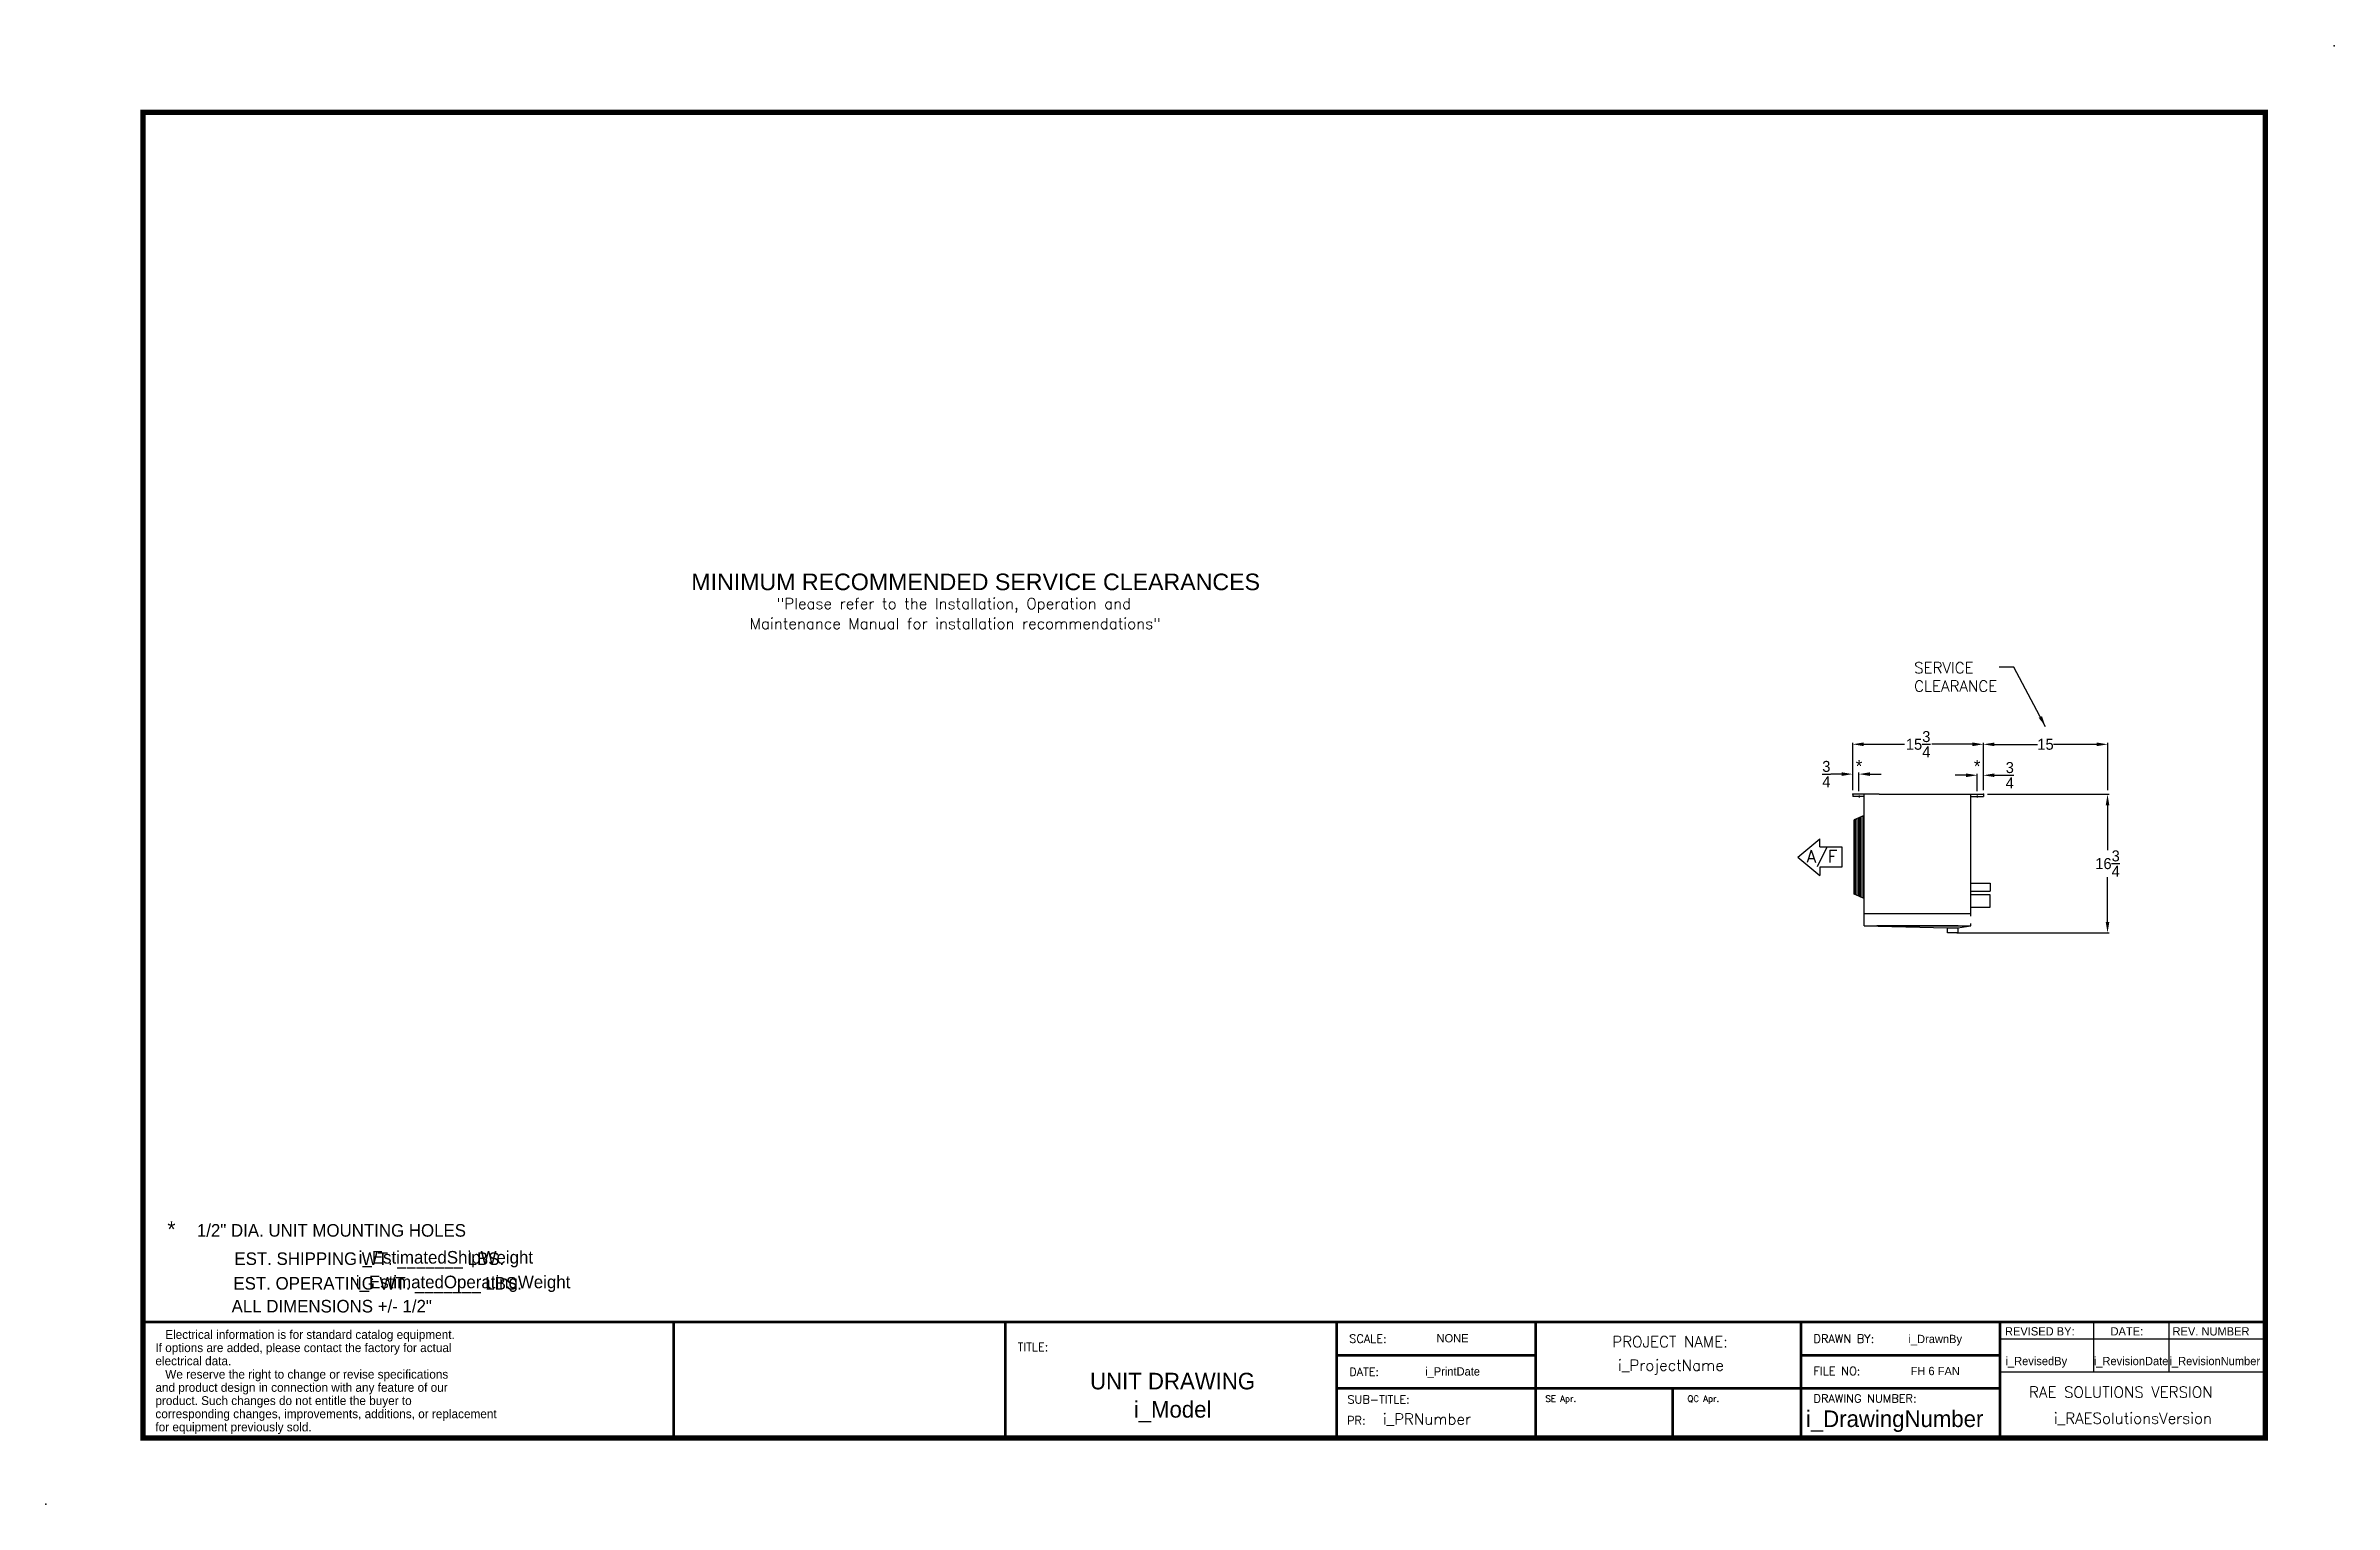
# Model space of a CAD drawing. Extents: x -12 to 264, y -8 to 168.
import ezdxf
from ezdxf.enums import TextEntityAlignment as Align

# ---------------------------------------------------------------- set-up
doc = ezdxf.new("R2010")
doc.units = 0
doc.header["$MEASUREMENT"] = 0
doc.layers.get('0').update_dxf_attribs({"linetype": 'CONTINUOUS'})
doc.layers.get('Defpoints').update_dxf_attribs({"linetype": 'CONTINUOUS'})
doc.styles.add('dimentions', font='arial.ttf')
doc.styles.add('SIMPLEX', font='SIMPLEX')
doc.dimstyles.get("Standard").update_dxf_attribs({"dimtxt": 1.328, "dimasz": 1.328, "dimexe": 0.18, "dimexo": 0.5, "dimgap": 0.09, "dimtad": 0, "dimtih": 1, "dimtoh": 1, "dimdec": 3, "dimzin": 0, "dimdsep": 46, "dimlunit": 5, "dimtxsty": 'STANDARD', "dimcen": 0.09, "dimadec": 0, "dimazin": 0, "dimtfac": 1, "dimtdec": 3, "dimtofl": 0, "dimtmove": 0, "dimatfit": 3, "dimfxl": 1, "dimtolj": 1, "dimtzin": 0, "dimarcsym": 0})

# ---------------------------------------------------------------- blocks, each defined once
blk = doc.blocks.new('*D21')
at = {"color": 0, "lineweight": -2}
for p, q in [((206.24, 78.19), (206.24, 83.91)), ((207.57, 83.73), (212.48, 83.73)), ((220.66, 83.73), (215.76, 83.73)), ((221.99, 78.19), (221.99, 83.91))]:
    blk.add_line(p, q, dxfattribs=at)
at = {"color": 0}
for points in [[(207.57, 83.95), (207.57, 83.5), (206.24, 83.73)], [(220.66, 83.95), (220.66, 83.5), (221.99, 83.73)]]:
    blk.add_solid(points, dxfattribs=at)
at = {"layer": 'Defpoints', "color": 0}
for p in [(221.99, 83.73), (206.24, 77.69), (221.99, 77.69)]:
    blk.add_point(p, dxfattribs=at)
at = {"color": 0, "insert": (214.12, 83.73), "char_height": 1.328, "attachment_point": 5}
blk.add_mtext('\\A1;15{\\H1x;\\S3/4;}', dxfattribs=at)
blk = doc.blocks.new('*D19')
at = {"color": 0, "lineweight": -2}
for p, q in [((221.99, 78.19), (221.99, 83.9)), ((223.32, 83.72), (228.52, 83.72)), ((235.66, 83.72), (230.47, 83.72)), ((236.99, 78.19), (236.99, 83.9))]:
    blk.add_line(p, q, dxfattribs=at)
at = {"color": 0}
for points in [[(223.32, 83.94), (223.32, 83.5), (221.99, 83.72)], [(235.66, 83.94), (235.66, 83.5), (236.99, 83.72)]]:
    blk.add_solid(points, dxfattribs=at)
at = {"layer": 'Defpoints', "color": 0}
for p in [(236.99, 83.72), (221.99, 77.69), (236.99, 77.69)]:
    blk.add_point(p, dxfattribs=at)
at = {"color": 0, "insert": (229.49, 83.72), "char_height": 1.328, "attachment_point": 5}
blk.add_mtext('\\A1;15', dxfattribs=at)
blk = doc.blocks.new('*D23')
at = {"color": 0, "lineweight": -2}
for p, q in [((222.49, 77.69), (237.15, 77.69)), ((236.97, 76.36), (236.97, 70.97)), ((236.97, 62.3), (236.97, 67.69)), ((218.79, 60.97), (237.15, 60.97))]:
    blk.add_line(p, q, dxfattribs=at)
at = {"color": 0}
for points in [[(236.75, 76.36), (237.19, 76.36), (236.97, 77.69)], [(236.75, 62.3), (237.19, 62.3), (236.97, 60.97)]]:
    blk.add_solid(points, dxfattribs=at)
at = {"layer": 'Defpoints', "color": 0}
for p in [(221.99, 77.69), (236.97, 77.69), (218.29, 60.97)]:
    blk.add_point(p, dxfattribs=at)
at = {"color": 0, "insert": (236.97, 69.33), "char_height": 1.328, "attachment_point": 5}
blk.add_mtext('\\A1;16{\\H1x;\\S3/4;}', dxfattribs=at)
blk = doc.blocks.new('*D24')
at = {"color": 0, "lineweight": -2}
for p, q in [((204.91, 80.13), (203.59, 80.13)), ((206.24, 78.19), (206.24, 80.31)), ((206.99, 78.06), (206.99, 80.31)), ((208.32, 80.13), (209.65, 80.13))]:
    blk.add_line(p, q, dxfattribs=at)
at = {"color": 0}
for points in [[(204.91, 80.35), (204.91, 79.91), (206.24, 80.13)], [(208.32, 80.35), (208.32, 79.91), (206.99, 80.13)]]:
    blk.add_solid(points, dxfattribs=at)
at = {"layer": 'Defpoints', "color": 0}
for p in [(206.24, 80.13), (206.24, 77.69), (206.99, 77.56)]:
    blk.add_point(p, dxfattribs=at)
at = {"color": 0, "insert": (203.05, 80.13), "char_height": 1.328, "attachment_point": 5}
blk.add_mtext('\\A1;{\\H1x;\\S3/4;}', dxfattribs=at)
blk = doc.blocks.new('*D25')
at = {"color": 0, "lineweight": -2}
for p, q in [((221.24, 78.06), (221.24, 80.17)), ((221.99, 78.19), (221.99, 80.17)), ((219.91, 79.99), (218.58, 79.99)), ((223.32, 79.99), (224.65, 79.99))]:
    blk.add_line(p, q, dxfattribs=at)
at = {"color": 0}
for points in [[(219.91, 80.21), (219.91, 79.77), (221.24, 79.99)], [(223.32, 80.21), (223.32, 79.77), (221.99, 79.99)]]:
    blk.add_solid(points, dxfattribs=at)
at = {"layer": 'Defpoints', "color": 0}
for p in [(221.24, 77.56), (221.99, 79.99), (221.99, 77.69)]:
    blk.add_point(p, dxfattribs=at)
at = {"color": 0, "insert": (225.18, 79.99), "char_height": 1.328, "attachment_point": 5}
blk.add_mtext('\\A1;{\\H1x;\\S3/4;}', dxfattribs=at)

msp = doc.modelspace()

# ---------------------------------------------------------------- linework, layer by layer
at = {"color": 0}
for p, q in [((206.2423, 77.6889), (206.2423, 77.423)), ((209.4326, 77.6889), (206.2423, 77.6889)), ((207.6133, 77.423), (206.2423, 77.423)), ((206.9919, 77.556), (206.9919, 77.2901)), ((207.6133, 61.8139), (207.6133, 77.6889)), ((209.4326, 77.6889), (221.9923, 77.6889)), ((218.802, 77.6889), (221.9923, 77.6889)), ((220.4883, 62.9967), (220.4883, 77.6889)), ((220.4883, 77.423), (221.9923, 77.423)), ((221.2403, 77.556), (221.2403, 77.2901)), ((221.9923, 77.6889), (221.9923, 77.423)), ((207.6133, 75.1212), (206.4032, 74.6025)), ((206.4032, 65.6288), (206.4032, 74.6025)), ((206.5762, 65.5546), (206.5762, 74.6767)), ((206.7492, 65.4805), (206.7492, 74.7508)), ((206.9222, 74.825), (206.9222, 65.4063)), ((207.0952, 74.8991), (207.0952, 65.3322)), ((207.2683, 65.258), (207.2683, 74.9733)), ((207.4413, 75.0474), (207.4413, 65.1839)), ((199.5975, 70.1156), (202.2575, 72.3322)), ((202.2575, 71.3347), (202.2575, 72.3322)), ((199.5975, 70.1156), (202.2575, 67.8991)), ((202.2575, 71.3347), (204.9174, 71.3347)), ((204.9174, 71.3347), (204.9174, 68.8966)), ((202.2575, 68.8966), (202.2575, 67.8991)), ((204.9174, 68.8966), (202.2575, 68.8966)), ((220.4883, 66.9839), (222.802, 66.9839)), ((222.802, 66.9839), (222.802, 65.9839)), ((207.6133, 65.1101), (206.4032, 65.6288)), ((207.6133, 64.7585), (207.6133, 64.7585)), ((220.4883, 65.9839), (222.802, 65.9839)), ((222.802, 65.5727), (220.4883, 65.5727)), ((220.4883, 64.0727), (222.802, 64.0727)), ((222.802, 64.0727), (222.802, 65.5727)), ((207.6133, 63.3062), (220.4883, 63.3062)), ((207.6133, 61.8139), (220.4883, 61.8139)), ((207.6133, 61.8139), (217.6638, 61.5639)), ((218.9084, 61.8139), (209.1933, 61.8139)), ((218.9084, 61.5639), (220.4883, 61.8139)), ((220.4883, 61.8139), (220.4883, 62.1217)), ((64.0002, 0.0001), (64.0002, 14.0001)), ((104.0002, 0.0001), (104.0002, 14.0001)), ((144.0001, 14.0001), (224, 14.0001)), ((144.0001, 0.0001), (144.0001, 14.0001)), ((168.0001, 14.0001), (168.0001, 0.0001)), ((200.0001, 14.0001), (200.0001, 6.0001)), ((224, 14.0001), (224, 0.0001)), ((224, 14.0001), (256, 14.0001)), ((224, 14.0001), (224, 12.0001)), ((235.291, 14.0001), (235.291, 8.0001)), ((244.3841, 14.0001), (244.3841, 8.0001)), ((224, 12.0001), (256, 12.0001)), ((168.0001, 10.0001), (144.0001, 10.0001)), ((200.0001, 10.0001), (224, 10.0001)), ((200.0001, 6.0001), (200.0001, 10.0001)), ((224, 6.0001), (144.0001, 6.0001)), ((184.5001, 6.0001), (184.5001, 0.0001)), ((200.0001, 6.0001), (200.0001, 0.0001)), ((224, 8.0001), (256, 8.0001))]:
    msp.add_line(p, q, dxfattribs=at)
for points, const_width in [([(0.0003, 0.0001), (256, 0.0001), (256, 159.9999), (0.0003, 159.9999), (0.0003, 0.0001)], 0.64), ([(64.3785, 14.0001), (0.0003, 14.0001)], 0.32), ([(256, 14.0001), (64.0002, 14.0001), (64.0002, 0.0001)], 0.32), ([(104.0002, 14.0001), (104.0002, 0.0001)], 0.32), ([(144.0001, 14.0001), (144.0001, 0.0001)], 0.32), ([(168.0001, 14.0001), (168.0001, 0.0001)], 0.32), ([(200.0001, 14.0001), (200.0001, 0.0001)], 0.32), ([(224, 0.0001), (224, 14.0001), (256, 14.0001)], 0.32), ([(168.0001, 10.0001), (144.0001, 10.0001)], 0.32), ([(224, 10.0001), (200.0001, 10.0001), (200.0001, 0.0001)], 0.32), ([(224, 6.0001), (144.0001, 6.0001)], 0.32), ([(184.5001, 6.0001), (184.5001, 0.0001)], 0.32)]:
    msp.add_lwpolyline(points, dxfattribs=dict(at, const_width=const_width))
msp.add_lwpolyline([(217.6638, 61.5639), (218.9084, 61.5639), (218.9084, 60.973), (217.6638, 60.973)], close=True, dxfattribs=at)
for p in [(264.3175, 168.0215), (206.2423, 77.6889), (221.9923, 77.6889), (221.9923, 77.6889), (221.9923, 77.6889), (209.1933, 61.8139), (209.1933, 61.8139), (218.9084, 61.8139), (218.9084, 61.8139), (218.9084, 61.8139), (218.9084, 61.8139), (224, 0.0001), (-11.7396, -7.9785)]:
    msp.add_point(p, dxfattribs=at)

# ---------------------------------------------------------------- texts
at = {"color": 0, "lineweight": 30}
for s, height, style, p in [('MINIMUM RECOMMENDED SERVICE CLEARANCES', 1.999998, 'dimentions', (66.1284, 102.3273)), ('SE Apr.', 0.75, 'SIMPLEX', (169.175, 4.3836)), ('QC Apr.', 0.75, 'SIMPLEX', (186.3044, 4.3836))]:
    msp.add_text(s, height=height, dxfattribs=dict(at, style=style)).set_placement(p)
at = {"color": 0, "style": 'SIMPLEX'}
for s, p in [('"Please refer to the Installation, Operation and', (97.8102, 100.0398)), ('Maintenance Manual for installation recommendations"', (97.9686, 97.6327)), ('PROJECT NAME:', (184.2009, 10.9668)), ('i_ProjectName', (184.3019, 8.1244)), ('i_RAESolutionsVersion', (240.033, 1.7306))]:
    msp.add_text(s, height=1.327999, dxfattribs=at).set_placement(p, align=Align.CENTER)
at = {"color": 0}
for s, height, p in [('*', 1.5199, (206.992, 80.3294)), ('*', 1.5199, (221.2404, 80.3294)), ('*', 1.8706, (3.4246, 24.2829)), ('EST. SHIPPING WT. _______ LBS.', 1.519998, (27.2866, 20.8935)), ('i_EstimatedShipWeight', 1.521743, (36.5253, 21.0595)), ('EST. OPERATING WT. _______ LBS.', 1.519998, (28.2959, 17.9203)), ('i_EstimatedOperatingWeight', 1.519998, (38.6051, 18.0863)), ('ALL DIMENSIONS +/- 1/2"', 1.519998, (22.7612, 15.1617)), ('NONE', 1, (157.963, 11.5529)), ('i_DrawnBy', 1, (216.1878, 11.4671)), ('i_PrintDate', 0.999999, (157.963, 7.5529)), ('FH 6 FAN', 1, (216.1878, 7.5981)), ('i_RevisedBy', 0.999999, (228.3822, 8.8023)), ('i_RevisionDate', 0.999999, (239.8145, 8.8023)), ('i_RevisionNumber', 0.999999, (249.913, 8.8023)), ('UNIT DRAWING', 1.999998, (124.1891, 5.8827)), ('i_Model', 2, (124.1891, 2.474)), ('i_DrawingNumber', 1.999998, (211.2904, 1.3382))]:
    msp.add_text(s, height=height, dxfattribs=at).set_placement(p, align=Align.CENTER)
at = {"color": 0, "style": 'SIMPLEX'}
for s, height, p in [('A/F', 1.494, (200.656, 69.4444)), ('TITLE:', 1, (105.5002, 10.5001)), ('SCALE:', 1, (145.5001, 11.5001)), ('DRAWN BY:', 1, (201.5001, 11.5001)), ('DATE:', 1, (145.5001, 7.5001)), ('FILE NO:', 1, (201.5001, 7.5968)), ('RAE SOLUTIONS VERSION', 1.327999, (227.5059, 4.8861)), ('SUB-TITLE:', 1, (145.2834, 4.16)), ('i_PRNumber', 1.328, (149.553, 1.6311)), ('DRAWING NUMBER:', 0.999999, (201.5001, 4.2814))]:
    msp.add_text(s, height=height, dxfattribs=at).set_placement(p)
at = {"color": 0}
for s, height, p in [('1/2" DIA. UNIT MOUNTING HOLES', 1.519998, (6.4919, 24.3092)), ('REVISED BY:', 0.999999, (224.6003, 12.388)), ('DATE:', 1, (237.3346, 12.388)), ('REV. NUMBER', 0.999999, (244.8127, 12.388))]:
    msp.add_text(s, height=height, dxfattribs=at).set_placement(p)
at = {"color": 0, "lineweight": 25}
for s, p in [('If options are added, please contact the factory for actual', (1.4876, 10.3819)), ('   Electrical information is for standard catalog equipment.', (1.4876, 11.9732)), ('electrical data.', (1.4876, 8.7906)), ('   We reserve the right to change or revise specifications', (1.4876, 7.1792)), ('and product design in connection with any feature of our', (1.4876, 5.5879)), ('corresponding changes, improvements, additions, or replacement ', (1.4876, 2.4053)), ('product. Such changes do not entitle the buyer to', (1.4876, 3.9966)), ('for equipment previously sold.', (1.4876, 0.8141))]:
    msp.add_text(s, height=1.06086, dxfattribs=at).set_placement(p)
at = {"color": 0, "style": 'SIMPLEX'}
msp.add_text('PR:', height=1, dxfattribs=at).set_placement((147.4591, 1.6311), align=Align.RIGHT)
at = {"color": 0, "insert": (213.6433, 93.6242), "char_height": 1.328, "width": 5.820281, "attachment_point": 1, "style": 'SIMPLEX'}
msp.add_mtext('SERVICE\\PCLEARANCE', dxfattribs=at)

# ---------------------------------------------------------------- dimensions: what is measured, and where the dimension line sits
at = {"color": 0}
for base, p1, p2, picture, middle in [((221.9923, 83.726), (206.2423, 77.6889), (221.9923, 77.6889), '*D21', (214.1173, 83.726)), ((236.9923, 83.7165), (221.9923, 77.6889), (236.9923, 77.6889), '*D19', (229.4923, 83.7165)), ((206.2423, 80.1268), (206.9919, 77.556), (206.2423, 77.6889), '*D24', (203.0536, 80.1268)), ((221.9923, 79.9875), (221.2403, 77.556), (221.9923, 77.6889), '*D25', (225.181, 79.9875))]:
    dim = msp.add_linear_dim(base=base, p1=p1, p2=p2, dimstyle='Standard', dxfattribs=at)
    dim.commit()
    dim.dimension.update_dxf_attribs({"geometry": picture, "text_midpoint": middle})
dim = msp.add_linear_dim(base=(236.9671, 77.6889), p1=(218.2861, 60.973), p2=(221.9923, 77.6889), angle=90, dimstyle='Standard', dxfattribs=at)
dim.commit()
dim.dimension.update_dxf_attribs({"geometry": '*D23', "text_midpoint": (236.9671, 69.331)})

# ---------------------------------------------------------------- leaders
msp.add_leader([(229.4906, 85.8528), (225.6872, 93.0485), (223.9008, 93.0485)], dimstyle='Standard', override={"dimgap": 0.09, "dimtad": 0}, dxfattribs=at)

doc.saveas('drawing.dxf')
